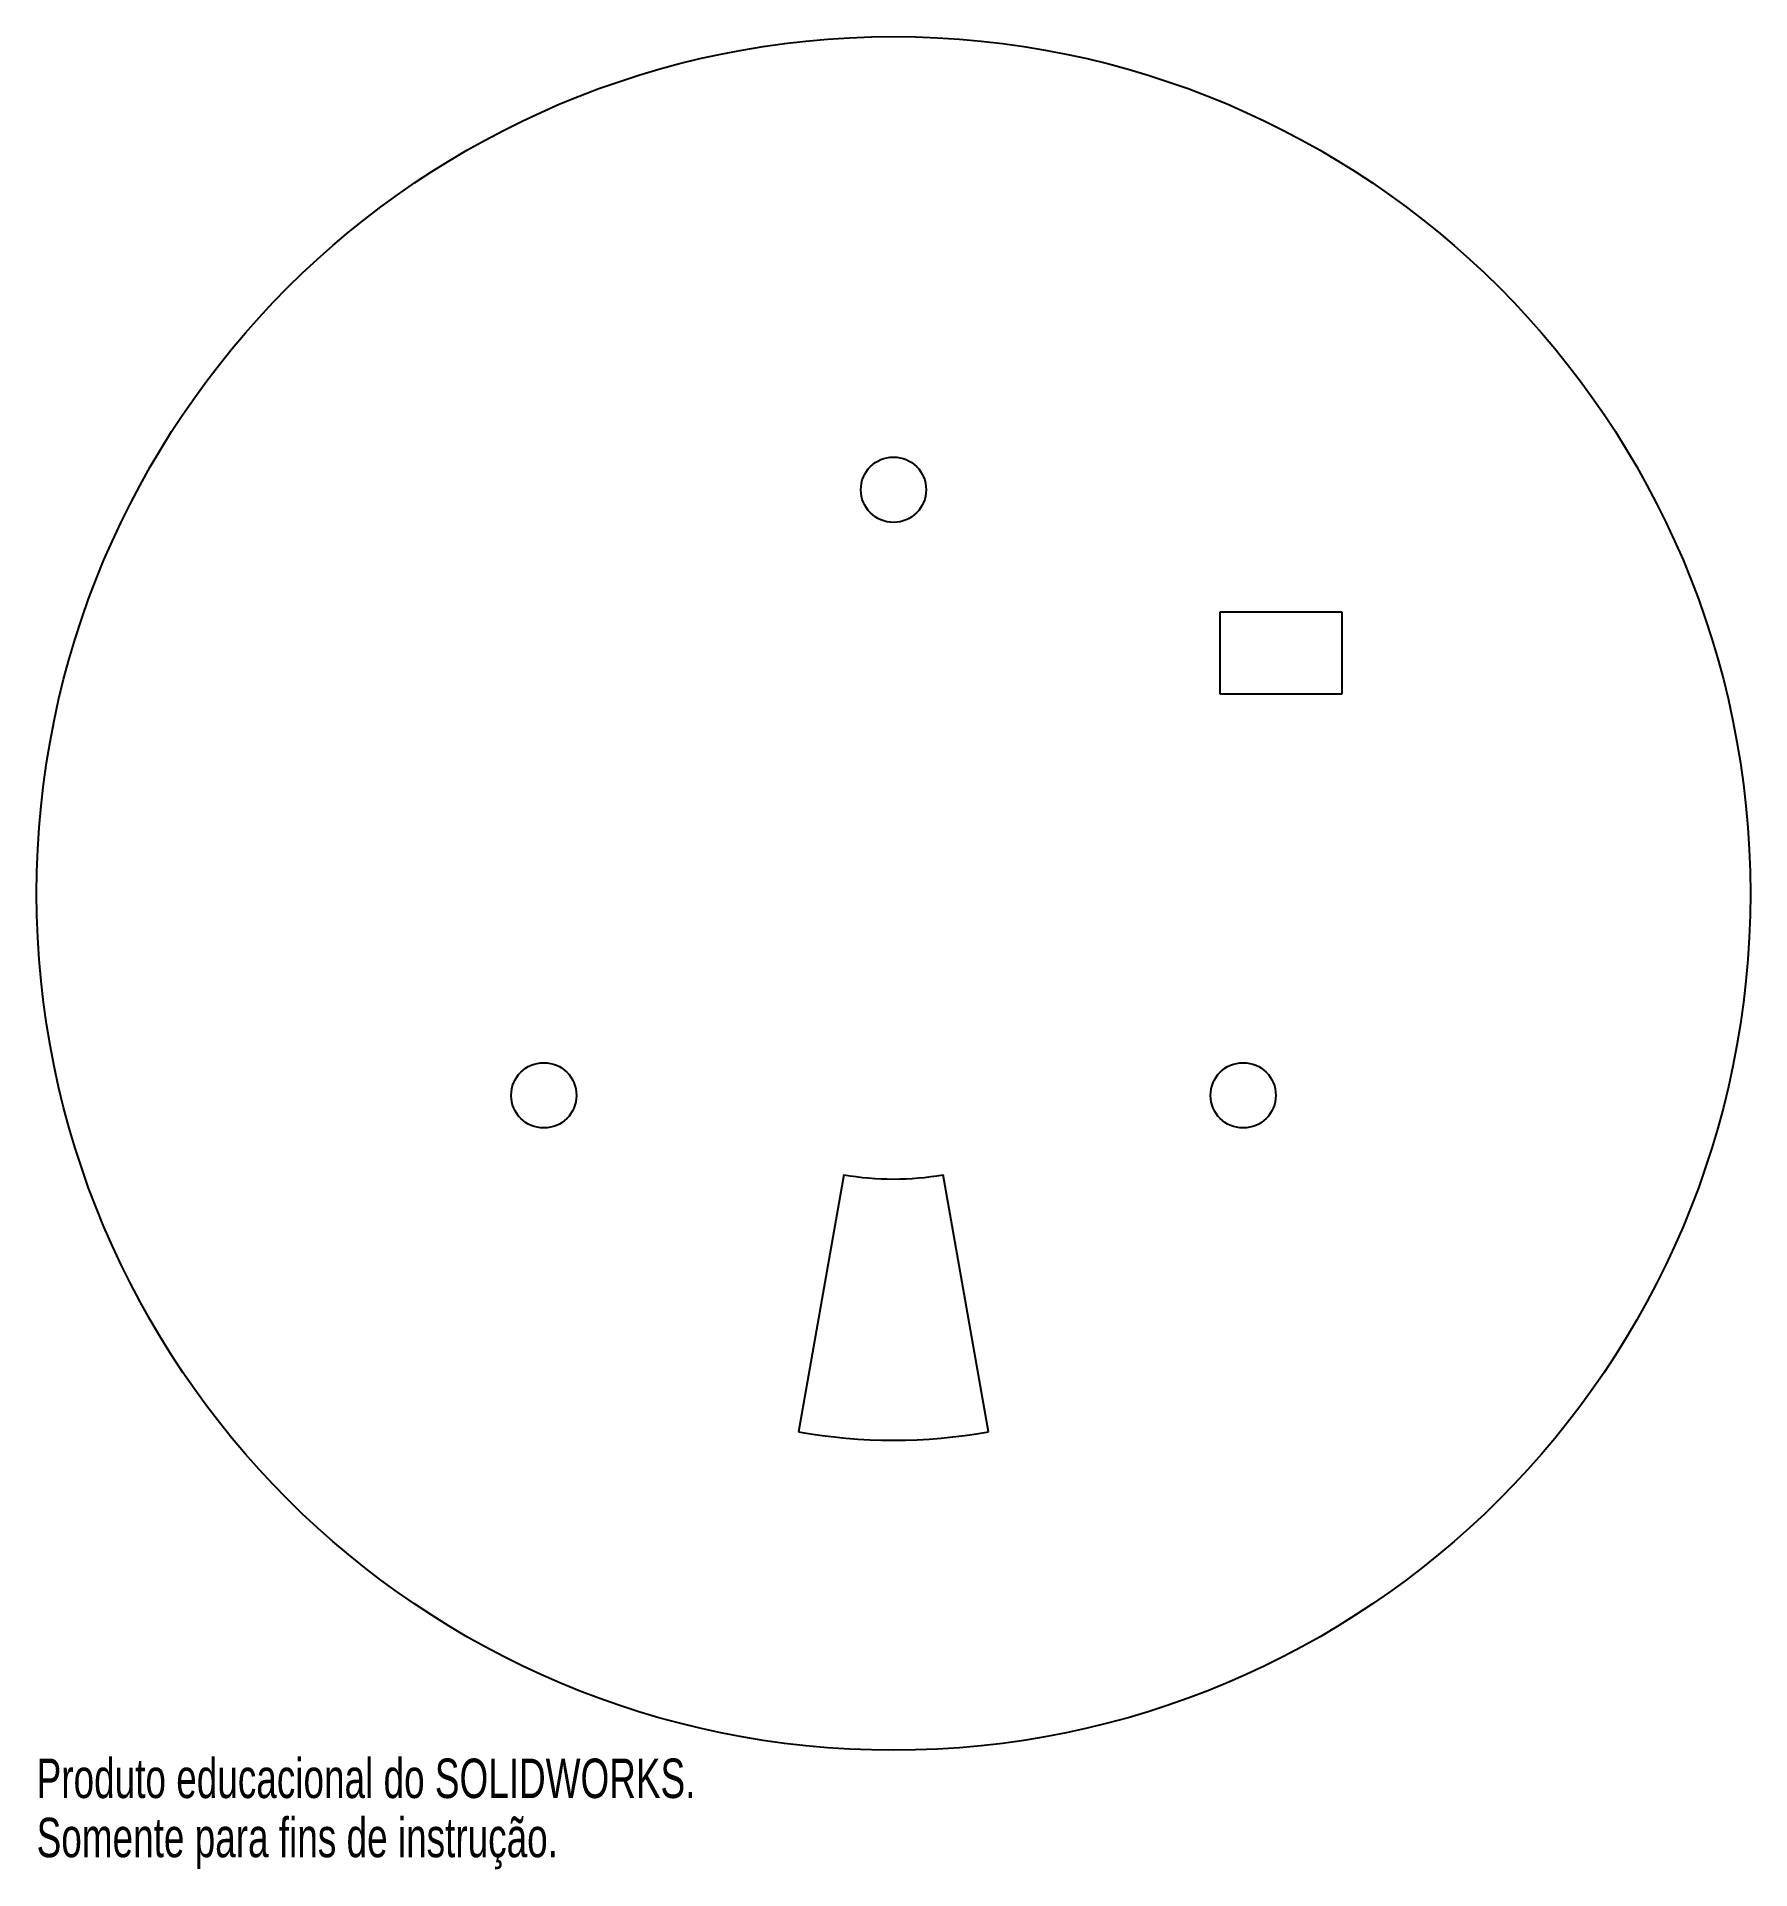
# Model space of a CAD drawing. Header units: millimetres. Extents: x -105 to 105, y -120 to 105.
import ezdxf

# ---------------------------------------------------------------- set-up
doc = ezdxf.new("R2010")
doc.units = ezdxf.units.MM
doc.styles.add('SLDTEXTSTYLE0', font='TXT', dxfattribs={"width": 0.7})

msp = doc.modelspace()

# ---------------------------------------------------------------- linework, layer by layer
at = {"color": 7, "linetype": 'Continuous', "lineweight": 25}
for p, q in [((40, 34.48), (40, 24.48)), ((55, 34.48), (40, 34.48)), ((55, 24.48), (55, 34.48)), ((40, 24.48), (55, 24.48)), ((-6.08, -34.47), (-11.63, -65.98)), ((11.63, -65.98), (6.08, -34.47))]:
    msp.add_line(p, q, dxfattribs=at)
for centre, radius in [((0, 0), 105), ((0, 49.48), 4), ((-42.85, -24.74), 4), ((42.85, -24.74), 4)]:
    msp.add_circle(centre, radius, dxfattribs=at)
for radius in [35, 67]:
    msp.add_arc((0, 0), radius, 260, 280, dxfattribs=at)

# ---------------------------------------------------------------- texts
at = {"color": 7, "linetype": 'Continuous', "char_height": 4.8336, "attachment_point": 1, "style": 'SLDTEXTSTYLE0'}
for s, insert in [('Produto educacional do SOLIDWORKS.', (-105, -106.02)), ('Somente para fins de instrução.', (-105, -113.27))]:
    msp.add_mtext(s, dxfattribs=dict(at, insert=insert))

doc.saveas('drawing.dxf')
